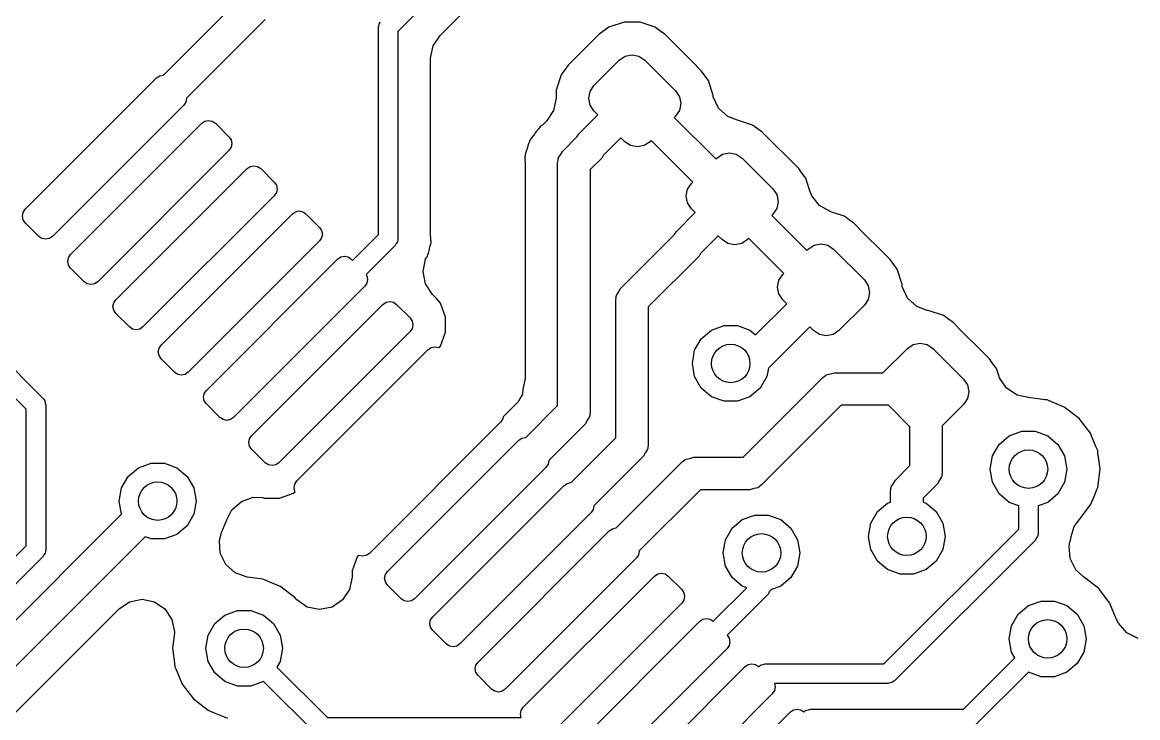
# Model space of a CAD drawing. Extents: x 0.99 to 4.24, y -7.27 to -4.02.
# Drawn here: x 2.9348 to 3.2777, y -5.0115 to -4.7977 of the extents above; entities that cross this region are included whole.
import ezdxf

# ---------------------------------------------------------------- set-up
doc = ezdxf.new("R2010")
doc.units = 0
doc.header["$MEASUREMENT"] = 0
doc.layers.add('BLACK', color=7, linetype='CONTINUOUS')

msp = doc.modelspace()

# ---------------------------------------------------------------- linework, layer by layer
at = {"layer": 'BLACK', "linetype": 'CONTINUOUS'}
for p, q in [((3.20203, -4.64867), (3.05024, -4.80046)), ((3.06318, -4.80169), (3.20326, -4.66161)), ((2.97816, -4.81394), (3.00091, -4.79119)), ((3.00944, -4.7968), (2.98523, -4.82101)), ((3.04424, -4.79921), (3.04428, -4.79903)), ((3.04424, -4.86293), (3.04424, -4.79921)), ((3.04426, -4.79895), (3.04431, -4.79883)), ((3.04428, -4.79903), (3.04426, -4.79895)), ((3.04431, -4.79883), (3.04442, -4.79819)), ((3.04442, -4.79819), (3.04485, -4.79768)), ((3.05024, -4.80046), (3.05024, -4.86417)), ((3.11506, -4.79921), (3.11208, -4.80137)), ((3.11974, -4.79769), (3.11506, -4.79921)), ((3.12466, -4.79769), (3.11974, -4.79769)), ((3.12934, -4.79921), (3.12466, -4.79769)), ((3.12997, -4.79967), (3.12934, -4.79921)), ((3.1315, -4.80078), (3.12997, -4.79967)), ((3.12997, -4.79967), (3.12997, -4.79967)), ((3.13231, -4.80137), (3.1315, -4.80078)), ((3.06102, -4.80492), (3.06318, -4.80169)), ((3.10954, -4.80391), (3.10255, -4.8109)), ((3.1118, -4.80165), (3.10954, -4.80391)), ((3.11208, -4.80137), (3.1118, -4.80165)), ((3.13529, -4.80435), (3.13231, -4.80137)), ((3.06026, -4.80873), (3.06102, -4.80492)), ((3.1406, -4.80965), (3.13529, -4.80435)), ((3.06026, -4.86317), (3.06026, -4.80873)), ((3.10255, -4.8109), (3.10232, -4.81121)), ((3.1105, -4.81712), (3.1183, -4.80932)), ((3.1183, -4.80932), (3.12009, -4.80813)), ((3.12009, -4.80813), (3.1222, -4.80771)), ((3.1222, -4.80771), (3.12431, -4.80813)), ((3.12431, -4.80813), (3.12609, -4.80932)), ((3.12609, -4.80932), (3.13556, -4.81879)), ((3.14351, -4.81257), (3.1406, -4.80965)), ((2.97602, -4.81479), (2.97698, -4.81415)), ((2.97698, -4.81415), (2.97811, -4.81393)), ((2.97811, -4.81393), (2.97816, -4.81394)), ((3.10039, -4.81388), (3.09887, -4.81856)), ((3.10118, -4.81279), (3.10039, -4.81388)), ((3.10232, -4.81121), (3.10118, -4.81279)), ((3.10232, -4.81121), (3.10232, -4.81121)), ((3.14417, -4.81348), (3.14351, -4.81257)), ((3.145, -4.81462), (3.14417, -4.81348)), ((2.93566, -4.85516), (2.97602, -4.81479)), ((3.10931, -4.81891), (3.1105, -4.81712)), ((3.14567, -4.81555), (3.145, -4.81462)), ((3.14719, -4.82023), (3.14567, -4.81555)), ((2.98524, -4.82106), (2.98501, -4.82219)), ((2.98523, -4.82101), (2.98524, -4.82106)), ((3.09887, -4.82101), (3.09811, -4.82482)), ((3.09887, -4.81856), (3.09887, -4.82101)), ((3.10889, -4.82102), (3.10931, -4.81891)), ((3.10931, -4.82312), (3.10889, -4.82102)), ((3.13556, -4.81879), (3.13675, -4.82058)), ((3.13675, -4.82058), (3.13717, -4.82269)), ((3.14719, -4.82061), (3.14719, -4.82023)), ((3.14877, -4.82403), (3.14719, -4.82061)), ((2.98437, -4.82314), (2.94401, -4.86351)), ((2.98501, -4.82219), (2.98437, -4.82314)), ((3.1105, -4.82491), (3.10931, -4.82312)), ((3.13675, -4.82479), (3.13556, -4.82658)), ((3.13717, -4.82269), (3.13675, -4.82479)), ((3.15162, -4.82667), (3.14877, -4.82403)), ((2.98994, -4.82871), (2.9909, -4.82807)), ((2.9909, -4.82807), (2.99203, -4.82785)), ((2.99203, -4.82785), (2.99316, -4.82807)), ((2.99316, -4.82807), (2.99412, -4.82871)), ((3.09595, -4.82805), (3.09521, -4.82879)), ((3.09811, -4.82482), (3.09595, -4.82805)), ((3.1058, -4.83201), (3.1117, -4.82611)), ((3.1117, -4.82611), (3.1105, -4.82491)), ((3.13556, -4.82658), (3.1352, -4.82694)), ((3.1352, -4.82694), (3.14796, -4.8397)), ((3.15461, -4.82777), (3.15162, -4.82667)), ((3.1546, -4.82778), (3.15461, -4.82777)), ((3.15928, -4.8293), (3.1546, -4.82778)), ((2.94958, -4.86908), (2.98994, -4.82871)), ((2.99412, -4.82871), (2.99829, -4.83289)), ((3.09283, -4.83117), (3.09245, -4.8317)), ((3.09307, -4.83093), (3.09283, -4.83117)), ((3.0931, -4.83089), (3.09307, -4.83093)), ((3.09333, -4.8306), (3.0931, -4.83089)), ((3.09408, -4.82965), (3.09333, -4.8306)), ((3.09477, -4.8292), (3.09408, -4.82965)), ((3.09488, -4.82911), (3.09477, -4.8292)), ((3.09521, -4.82879), (3.09488, -4.82911)), ((3.15991, -4.82976), (3.15928, -4.8293)), ((3.15991, -4.82977), (3.15991, -4.82976)), ((3.16184, -4.83116), (3.15991, -4.82977)), ((3.16226, -4.83147), (3.16184, -4.83116)), ((3.1652, -4.83441), (3.16226, -4.83147)), ((2.99829, -4.83289), (2.99893, -4.83385)), ((2.99893, -4.83385), (2.99916, -4.83498)), ((2.99916, -4.83498), (2.99893, -4.83611)), ((3.09042, -4.835), (3.09011, -4.83604)), ((3.09066, -4.83421), (3.09042, -4.835)), ((3.09042, -4.835), (3.09042, -4.835)), ((3.09087, -4.83392), (3.09066, -4.83421)), ((3.09099, -4.83358), (3.09087, -4.83392)), ((3.09217, -4.83207), (3.09099, -4.83358)), ((3.09245, -4.8317), (3.09217, -4.83207)), ((3.1008, -4.83738), (3.10536, -4.83281)), ((3.10536, -4.83281), (3.1058, -4.83201)), ((3.11877, -4.83318), (3.1133, -4.83865)), ((3.11997, -4.83438), (3.11877, -4.83318)), ((3.12176, -4.83557), (3.11997, -4.83438)), ((3.12776, -4.83438), (3.12598, -4.83557)), ((3.12813, -4.83402), (3.12776, -4.83438)), ((3.14089, -4.84678), (3.12813, -4.83402)), ((3.17059, -4.8398), (3.1652, -4.83441)), ((2.99829, -4.83706), (2.95793, -4.87743)), ((2.99893, -4.83611), (2.99829, -4.83706)), ((3.08933, -4.83829), (3.08931, -4.83851)), ((3.08931, -4.83851), (3.08931, -4.83871)), ((3.08969, -4.83726), (3.08933, -4.83829)), ((3.08996, -4.83649), (3.08969, -4.83726)), ((3.09011, -4.83604), (3.08996, -4.83649)), ((3.09954, -4.83949), (3.1002, -4.83846)), ((3.1002, -4.83846), (3.1008, -4.83738)), ((3.12387, -4.83599), (3.12176, -4.83557)), ((3.12598, -4.83557), (3.12387, -4.83599)), ((3.14824, -4.83942), (3.15003, -4.83822)), ((3.15003, -4.83822), (3.15214, -4.8378)), ((3.15214, -4.8378), (3.15425, -4.83822)), ((3.15425, -4.83822), (3.15604, -4.83942)), ((3.00482, -4.84199), (3.00595, -4.84177)), ((3.00595, -4.84177), (3.00708, -4.84199)), ((3.08931, -4.83871), (3.08922, -4.839)), ((3.08922, -4.839), (3.08925, -4.83974)), ((3.08925, -4.83974), (3.0893, -4.84104)), ((3.0893, -4.84104), (3.08931, -4.84143)), ((3.08931, -4.84143), (3.08931, -4.9072)), ((3.09933, -4.84091), (3.09946, -4.84003)), ((3.09933, -4.91548), (3.09933, -4.84091)), ((3.09945, -4.83985), (3.0995, -4.83975)), ((3.09946, -4.84003), (3.09945, -4.83985)), ((3.0995, -4.83975), (3.09954, -4.83949)), ((3.11287, -4.83945), (3.10933, -4.84298)), ((3.1133, -4.83865), (3.11287, -4.83945)), ((3.14796, -4.8397), (3.14824, -4.83942)), ((3.15604, -4.83942), (3.1655, -4.84888)), ((3.17345, -4.84266), (3.17059, -4.8398)), ((2.9635, -4.883), (3.00386, -4.84263)), ((3.00386, -4.84263), (3.00482, -4.84199)), ((3.00708, -4.84199), (3.00804, -4.84263)), ((3.00804, -4.84263), (3.01221, -4.84681)), ((3.10933, -4.84298), (3.10933, -4.91755)), ((3.17431, -4.84385), (3.17345, -4.84266)), ((3.17514, -4.84499), (3.17431, -4.84385)), ((3.17562, -4.84564), (3.17514, -4.84499)), ((3.01221, -4.84681), (3.01285, -4.84777)), ((3.01285, -4.84777), (3.01308, -4.8489)), ((3.13925, -4.849), (3.14045, -4.84721)), ((3.14045, -4.84721), (3.14089, -4.84678)), ((3.17655, -4.84853), (3.17562, -4.84564)), ((3.17689, -4.84954), (3.17655, -4.84853)), ((3.01221, -4.85098), (2.97185, -4.89135)), ((3.01285, -4.85003), (3.01221, -4.85098)), ((3.01308, -4.8489), (3.01285, -4.85003)), ((3.13883, -4.85111), (3.13925, -4.849)), ((3.13925, -4.85322), (3.13883, -4.85111)), ((3.1655, -4.84888), (3.1667, -4.85067)), ((3.1667, -4.85067), (3.16712, -4.85278)), ((3.17748, -4.85099), (3.17689, -4.84954)), ((3.17989, -4.85404), (3.17748, -4.85099)), ((2.93502, -4.85612), (2.93566, -4.85516)), ((3.14045, -4.85501), (3.13925, -4.85322)), ((3.14165, -4.8562), (3.14045, -4.85501)), ((3.1667, -4.85489), (3.1655, -4.85668)), ((3.16712, -4.85278), (3.1667, -4.85489)), ((3.18328, -4.85594), (3.17989, -4.85404)), ((2.93479, -4.85725), (2.93502, -4.85612)), ((2.93502, -4.85838), (2.93479, -4.85725)), ((2.93566, -4.85934), (2.93502, -4.85838)), ((2.97742, -4.89692), (3.01778, -4.85655)), ((3.01778, -4.85655), (3.01874, -4.85591)), ((3.01874, -4.85591), (3.01987, -4.85569)), ((3.01987, -4.85569), (3.021, -4.85591)), ((3.021, -4.85591), (3.02196, -4.85655)), ((3.02196, -4.85655), (3.02613, -4.86073)), ((3.13574, -4.86211), (3.14165, -4.8562)), ((3.1655, -4.85668), (3.16514, -4.85704)), ((3.16514, -4.85704), (3.17593, -4.86783)), ((3.18741, -4.85728), (3.18328, -4.85594)), ((3.18804, -4.85774), (3.18741, -4.85728)), ((3.18908, -4.8585), (3.18804, -4.85774)), ((3.18804, -4.85774), (3.18804, -4.85774)), ((3.19039, -4.85944), (3.18908, -4.8585)), ((2.93983, -4.86351), (2.93566, -4.85934)), ((3.02613, -4.86073), (3.02677, -4.86169)), ((3.02677, -4.86169), (3.027, -4.86282)), ((3.13531, -4.8629), (3.13574, -4.86211)), ((3.19351, -4.86257), (3.19039, -4.85944)), ((2.94079, -4.86415), (2.93983, -4.86351)), ((2.94192, -4.86438), (2.94079, -4.86415)), ((2.94305, -4.86415), (2.94192, -4.86438)), ((2.94401, -4.86351), (2.94305, -4.86415)), ((3.02613, -4.8649), (2.98577, -4.90527)), ((3.02677, -4.86395), (3.02613, -4.8649)), ((3.027, -4.86282), (3.02677, -4.86395)), ((3.03629, -4.87088), (3.04424, -4.86293)), ((3.04964, -4.8657), (3.04937, -4.86629)), ((3.05006, -4.8652), (3.04964, -4.8657)), ((3.05018, -4.86455), (3.05006, -4.8652)), ((3.05023, -4.86443), (3.05018, -4.86455)), ((3.05024, -4.86417), (3.05021, -4.86436)), ((3.05021, -4.86436), (3.05023, -4.86443)), ((3.0601, -4.86648), (3.06041, -4.86533)), ((3.0603, -4.86404), (3.06026, -4.86317)), ((3.06041, -4.86533), (3.0603, -4.86404)), ((3.11867, -4.87954), (3.13531, -4.8629)), ((3.14872, -4.86328), (3.14325, -4.86875)), ((3.14991, -4.86447), (3.14872, -4.86328)), ((3.1517, -4.86567), (3.14991, -4.86447)), ((3.15381, -4.86609), (3.1517, -4.86567)), ((3.15592, -4.86567), (3.15381, -4.86609)), ((3.15771, -4.86447), (3.15592, -4.86567)), ((3.15807, -4.86411), (3.15771, -4.86447)), ((3.16886, -4.8749), (3.15807, -4.86411)), ((3.17816, -4.8662), (3.18027, -4.86578)), ((3.18027, -4.86578), (3.18238, -4.8662)), ((3.19878, -4.86784), (3.19351, -4.86257)), ((2.94894, -4.87004), (2.94958, -4.86908)), ((3.04937, -4.86629), (3.04044, -4.87522)), ((3.05923, -4.86976), (3.05938, -4.8692)), ((3.05938, -4.8692), (3.05967, -4.86869)), ((3.05967, -4.86869), (3.05989, -4.86742)), ((3.05989, -4.86742), (3.06008, -4.86657)), ((3.06008, -4.86657), (3.0601, -4.86648)), ((3.14325, -4.86875), (3.14281, -4.86954)), ((3.17593, -4.86783), (3.17637, -4.86739)), ((3.17637, -4.86739), (3.17816, -4.8662)), ((3.18238, -4.8662), (3.18416, -4.86739)), ((3.18416, -4.86739), (3.19363, -4.87686)), ((3.20158, -4.87064), (3.19878, -4.86784)), ((2.94871, -4.87117), (2.94894, -4.87004)), ((2.94894, -4.8723), (2.94871, -4.87117)), ((2.94958, -4.87325), (2.94894, -4.8723)), ((2.99133, -4.91084), (3.0317, -4.87047)), ((3.0317, -4.87047), (3.03266, -4.86983)), ((3.03266, -4.86983), (3.03379, -4.86961)), ((3.03379, -4.86961), (3.03492, -4.86983)), ((3.03492, -4.86983), (3.03588, -4.87047)), ((3.03588, -4.87047), (3.03629, -4.87088)), ((3.05798, -4.87428), (3.05874, -4.87047)), ((3.05874, -4.87047), (3.05875, -4.87043)), ((3.05875, -4.87043), (3.05923, -4.86976)), ((3.14281, -4.86954), (3.1272, -4.88515)), ((3.20374, -4.87362), (3.20158, -4.87064)), ((2.95375, -4.87743), (2.94958, -4.87325)), ((3.04044, -4.87522), (3.04069, -4.8756)), ((3.04069, -4.8756), (3.04092, -4.87673)), ((3.05874, -4.87809), (3.05798, -4.87428)), ((3.16738, -4.87698), (3.16857, -4.87519)), ((3.16857, -4.87519), (3.16886, -4.8749)), ((3.20526, -4.8783), (3.20374, -4.87362)), ((2.95471, -4.87807), (2.95375, -4.87743)), ((2.95584, -4.8783), (2.95471, -4.87807)), ((2.95697, -4.87807), (2.95584, -4.8783)), ((2.95793, -4.87743), (2.95697, -4.87807)), ((3.04005, -4.87882), (2.99969, -4.91919)), ((3.04069, -4.87786), (3.04005, -4.87882)), ((3.04092, -4.87673), (3.04069, -4.87786)), ((3.0609, -4.88132), (3.05874, -4.87809)), ((3.11808, -4.88062), (3.11867, -4.87954)), ((3.16696, -4.87909), (3.16738, -4.87698)), ((3.16738, -4.8812), (3.16696, -4.87909)), ((3.19363, -4.87686), (3.19482, -4.87865)), ((3.19482, -4.87865), (3.19524, -4.88076)), ((3.20526, -4.87889), (3.20526, -4.8783)), ((3.20527, -4.87891), (3.20526, -4.87889)), ((3.20689, -4.88244), (3.20527, -4.87891)), ((2.96286, -4.88396), (2.9635, -4.883)), ((3.06213, -4.88256), (3.0609, -4.88132)), ((3.06329, -4.88407), (3.06213, -4.88256)), ((3.1172, -4.88308), (3.11733, -4.8822)), ((3.1172, -4.92544), (3.1172, -4.88308)), ((3.11732, -4.88201), (3.11737, -4.88191)), ((3.11733, -4.8822), (3.11732, -4.88201)), ((3.11737, -4.88191), (3.11741, -4.88166)), ((3.11741, -4.88166), (3.11808, -4.88062)), ((3.16857, -4.88298), (3.16738, -4.8812)), ((3.16977, -4.88418), (3.16857, -4.88298)), ((3.19482, -4.88287), (3.19363, -4.88465)), ((3.19524, -4.88076), (3.19482, -4.88287)), ((3.20975, -4.88508), (3.20689, -4.88244)), ((2.96263, -4.88509), (2.96286, -4.88396)), ((2.96286, -4.88622), (2.96263, -4.88509)), ((2.9635, -4.88717), (2.96286, -4.88622)), ((3.00525, -4.92476), (3.04562, -4.88439)), ((3.04562, -4.88439), (3.04658, -4.88375)), ((3.04658, -4.88375), (3.04771, -4.88353)), ((3.04771, -4.88353), (3.04884, -4.88375)), ((3.04884, -4.88375), (3.0498, -4.88439)), ((3.0498, -4.88439), (3.05397, -4.88857)), ((3.06486, -4.88837), (3.06329, -4.88407)), ((3.1272, -4.88515), (3.1272, -4.92751)), ((3.16018, -4.89377), (3.16977, -4.88418)), ((3.19363, -4.88465), (3.18583, -4.89245)), ((3.21299, -4.88627), (3.20975, -4.88508)), ((3.21324, -4.88627), (3.21299, -4.88627)), ((3.21792, -4.88779), (3.21324, -4.88627)), ((2.96767, -4.89135), (2.9635, -4.88717)), ((3.05397, -4.88857), (3.05461, -4.88952)), ((3.05461, -4.88952), (3.05484, -4.89065)), ((3.06486, -4.89294), (3.06486, -4.88837)), ((3.21855, -4.88825), (3.21792, -4.88779)), ((3.21921, -4.88873), (3.21855, -4.88825)), ((3.21855, -4.88825), (3.21855, -4.88825)), ((3.2209, -4.88996), (3.21921, -4.88873)), ((3.22384, -4.8929), (3.2209, -4.88996)), ((2.96863, -4.89199), (2.96767, -4.89135)), ((2.96976, -4.89221), (2.96863, -4.89199)), ((2.97089, -4.89199), (2.96976, -4.89221)), ((2.97185, -4.89135), (2.97089, -4.89199)), ((3.05397, -4.89274), (3.01361, -4.93311)), ((3.05461, -4.89178), (3.05397, -4.89274)), ((3.05484, -4.89065), (3.05461, -4.89178)), ((3.06329, -4.89724), (3.06486, -4.89294)), ((3.14351, -4.89497), (3.14665, -4.89233)), ((3.14665, -4.89233), (3.15051, -4.89093)), ((3.15051, -4.89093), (3.15461, -4.89093)), ((3.15461, -4.89093), (3.15846, -4.89233)), ((3.15846, -4.89233), (3.16018, -4.89377)), ((3.17684, -4.89125), (3.16412, -4.90397)), ((3.17804, -4.89245), (3.17684, -4.89125)), ((3.17983, -4.89364), (3.17804, -4.89245)), ((3.18583, -4.89245), (3.18405, -4.89364)), ((3.22923, -4.89829), (3.22384, -4.8929)), ((3.14146, -4.89852), (3.14351, -4.89497)), ((3.18194, -4.89406), (3.17983, -4.89364)), ((3.18405, -4.89364), (3.18194, -4.89406)), ((3.20688, -4.89791), (3.20867, -4.89671)), ((3.20867, -4.89671), (3.21078, -4.89629)), ((3.21078, -4.89629), (3.21289, -4.89671)), ((3.21289, -4.89671), (3.21468, -4.89791)), ((2.92623, -4.89836), (2.9411, -4.91323)), ((2.97655, -4.89901), (2.97678, -4.89788)), ((2.97678, -4.90014), (2.97655, -4.89901)), ((2.97678, -4.89788), (2.97742, -4.89692)), ((2.97742, -4.90109), (2.97678, -4.90014)), ((3.01917, -4.93868), (3.05954, -4.89831)), ((3.05954, -4.89831), (3.0605, -4.89767)), ((3.0605, -4.89767), (3.06163, -4.89744)), ((3.06163, -4.89744), (3.06276, -4.89767)), ((3.06276, -4.89767), (3.06289, -4.89776)), ((3.06289, -4.89776), (3.06329, -4.89724)), ((3.14075, -4.90256), (3.14146, -4.89852)), ((3.19935, -4.90543), (3.20688, -4.89791)), ((3.21468, -4.89791), (3.22414, -4.90737)), ((3.23209, -4.90115), (3.22923, -4.89829)), ((2.93598, -4.9166), (2.92111, -4.90173)), ((2.98159, -4.90527), (2.97742, -4.90109)), ((3.14146, -4.9066), (3.14075, -4.90256)), ((3.23295, -4.90233), (3.23209, -4.90115)), ((3.23368, -4.90334), (3.23295, -4.90233)), ((3.23426, -4.90413), (3.23368, -4.90334)), ((2.98255, -4.90591), (2.98159, -4.90527)), ((2.98368, -4.90613), (2.98255, -4.90591)), ((2.98481, -4.90591), (2.98368, -4.90613)), ((2.98577, -4.90527), (2.98481, -4.90591)), ((3.14351, -4.91015), (3.14146, -4.9066)), ((3.15639, -4.93138), (3.18088, -4.9069)), ((3.16366, -4.9066), (3.16161, -4.91015)), ((3.16412, -4.90397), (3.16366, -4.9066)), ((3.18088, -4.9069), (3.18159, -4.90636)), ((3.18159, -4.90636), (3.18171, -4.90623)), ((3.18171, -4.90623), (3.18182, -4.90619)), ((3.18182, -4.90619), (3.18203, -4.90604)), ((3.18203, -4.90604), (3.18323, -4.90578)), ((3.18323, -4.90578), (3.18442, -4.90543)), ((3.18442, -4.90543), (3.19935, -4.90543)), ((3.23494, -4.90622), (3.23426, -4.90413)), ((3.23521, -4.90696), (3.23494, -4.90622)), ((3.23737, -4.91019), (3.23521, -4.90696)), ((3.08931, -4.9072), (3.08866, -4.91047)), ((3.08866, -4.91047), (3.08866, -4.91079)), ((3.14665, -4.91279), (3.14351, -4.91015)), ((3.16161, -4.91015), (3.15846, -4.91279)), ((3.22414, -4.90737), (3.22534, -4.90916)), ((3.22534, -4.90916), (3.22576, -4.91127)), ((3.2406, -4.91235), (3.23737, -4.91019)), ((2.9411, -4.91323), (2.9412, -4.91339)), ((2.9412, -4.91339), (2.94127, -4.91343)), ((2.94127, -4.91343), (2.94132, -4.91355)), ((2.94132, -4.91355), (2.9417, -4.91409)), ((2.99047, -4.91293), (2.99069, -4.9118)), ((2.99069, -4.91406), (2.99047, -4.91293)), ((2.99069, -4.9118), (2.99133, -4.91084)), ((3.08779, -4.91325), (3.0872, -4.91433)), ((3.08846, -4.91221), (3.08779, -4.91325)), ((3.08849, -4.91196), (3.08846, -4.91221)), ((3.08855, -4.91186), (3.08849, -4.91196)), ((3.08866, -4.91079), (3.08853, -4.91167)), ((3.08853, -4.91167), (3.08855, -4.91186)), ((3.15051, -4.91419), (3.14665, -4.91279)), ((3.15846, -4.91279), (3.15461, -4.91419)), ((3.22534, -4.91338), (3.22414, -4.91517)), ((3.22576, -4.91127), (3.22534, -4.91338)), ((3.24403, -4.91303), (3.2406, -4.91235)), ((3.24409, -4.91302), (3.24403, -4.91303)), ((3.24474, -4.91311), (3.24409, -4.91302)), ((3.24915, -4.91369), (3.24474, -4.91311)), ((3.24979, -4.91377), (3.24915, -4.91369)), ((3.24915, -4.91369), (3.24915, -4.91369)), ((3.2504, -4.91402), (3.24979, -4.91377)), ((2.93598, -4.95859), (2.93598, -4.9166)), ((2.9417, -4.91409), (2.94175, -4.91474)), ((2.94175, -4.91474), (2.94198, -4.91535)), ((2.94198, -4.91535), (2.94198, -4.95983)), ((2.99133, -4.91501), (2.99069, -4.91406)), ((2.99551, -4.91919), (2.99133, -4.91501)), ((3.0872, -4.91433), (3.08259, -4.91894)), ((3.08951, -4.92529), (3.09933, -4.91548)), ((3.15461, -4.91419), (3.15051, -4.91419)), ((3.18649, -4.91543), (3.162, -4.93992)), ((3.20102, -4.91543), (3.18649, -4.91543)), ((3.2076, -4.92201), (3.20102, -4.91543)), ((3.22414, -4.91517), (3.2176, -4.92171)), ((3.25412, -4.91556), (3.2504, -4.91402)), ((3.2504, -4.91402), (3.2504, -4.91402)), ((3.2551, -4.91597), (3.25412, -4.91556)), ((3.25966, -4.91947), (3.2551, -4.91597)), ((2.99647, -4.91983), (2.99551, -4.91919)), ((2.9976, -4.92005), (2.99647, -4.91983)), ((2.99873, -4.91983), (2.9976, -4.92005)), ((2.99969, -4.91919), (2.99873, -4.91983)), ((3.08181, -4.92058), (3.04144, -4.96095)), ((3.08245, -4.91962), (3.08181, -4.92058)), ((3.08259, -4.91894), (3.08245, -4.91962)), ((3.10846, -4.92), (3.10787, -4.92108)), ((3.10912, -4.91897), (3.10846, -4.92)), ((3.10916, -4.91871), (3.10912, -4.91897)), ((3.10922, -4.91861), (3.10916, -4.91871)), ((3.10933, -4.91755), (3.1092, -4.91843)), ((3.1092, -4.91843), (3.10922, -4.91861)), ((3.26316, -4.92403), (3.25966, -4.91947)), ((3.10787, -4.92108), (3.09659, -4.93236)), ((3.2076, -4.93395), (3.2076, -4.92201)), ((3.2176, -4.92171), (3.2176, -4.93602)), ((3.23819, -4.92481), (3.24204, -4.92341)), ((3.24204, -4.92341), (3.24615, -4.92341)), ((3.24615, -4.92341), (3.25, -4.92481)), ((3.26341, -4.92463), (3.26316, -4.92403)), ((3.00439, -4.92684), (3.00461, -4.92571)), ((3.00461, -4.92797), (3.00439, -4.92684)), ((3.00461, -4.92571), (3.00525, -4.92476)), ((3.04701, -4.96651), (3.08738, -4.92615)), ((3.08738, -4.92615), (3.08834, -4.92551)), ((3.08834, -4.92551), (3.08947, -4.92528)), ((3.08947, -4.92528), (3.08951, -4.92529)), ((3.10343, -4.93921), (3.1172, -4.92544)), ((3.1272, -4.92751), (3.12708, -4.92839)), ((3.233, -4.931), (3.23505, -4.92745)), ((3.23505, -4.92745), (3.23819, -4.92481)), ((3.25, -4.92481), (3.25314, -4.92745)), ((3.25314, -4.92745), (3.25519, -4.931)), ((3.26484, -4.92809), (3.26341, -4.92463)), ((3.00525, -4.92893), (3.00461, -4.92797)), ((3.00943, -4.93311), (3.00525, -4.92893)), ((3.12574, -4.93105), (3.1105, -4.94628)), ((3.12633, -4.92997), (3.12574, -4.93105)), ((3.127, -4.92893), (3.12633, -4.92997)), ((3.12704, -4.92868), (3.127, -4.92893)), ((3.12709, -4.92858), (3.12704, -4.92868)), ((3.12708, -4.92839), (3.12709, -4.92858)), ((3.23228, -4.93504), (3.233, -4.931)), ((3.25519, -4.931), (3.25591, -4.93504)), ((3.26536, -4.92934), (3.26484, -4.92809)), ((3.26545, -4.92999), (3.26536, -4.92934)), ((3.26581, -4.93271), (3.26545, -4.92999)), ((3.26545, -4.92999), (3.26545, -4.92999)), ((2.97047, -4.93465), (2.97433, -4.93325)), ((2.97433, -4.93325), (2.97843, -4.93325)), ((2.97843, -4.93325), (2.98228, -4.93465)), ((3.01039, -4.93375), (3.00943, -4.93311)), ((3.01152, -4.93397), (3.01039, -4.93375)), ((3.01265, -4.93375), (3.01152, -4.93397)), ((3.01361, -4.93311), (3.01265, -4.93375)), ((3.09573, -4.9345), (3.05536, -4.97487)), ((3.09637, -4.93354), (3.09573, -4.9345)), ((3.0966, -4.93241), (3.09637, -4.93354)), ((3.09659, -4.93236), (3.0966, -4.93241)), ((3.11735, -4.95313), (3.13764, -4.93285)), ((3.13764, -4.93285), (3.13835, -4.93232)), ((3.13835, -4.93232), (3.13847, -4.93218)), ((3.13847, -4.93218), (3.13858, -4.93214)), ((3.13858, -4.93214), (3.13879, -4.93199)), ((3.13879, -4.93199), (3.13999, -4.93173)), ((3.13999, -4.93173), (3.14117, -4.93138)), ((3.14117, -4.93138), (3.15639, -4.93138)), ((3.20316, -4.93839), (3.2076, -4.93395)), ((3.26611, -4.93504), (3.26581, -4.93271)), ((2.96528, -4.94084), (2.96733, -4.93729)), ((2.96733, -4.93729), (2.97047, -4.93465)), ((2.98228, -4.93465), (2.98543, -4.93729)), ((2.98543, -4.93729), (2.98748, -4.94084)), ((3.21739, -4.93744), (3.21672, -4.93848)), ((3.21743, -4.93719), (3.21739, -4.93744)), ((3.21748, -4.93709), (3.21743, -4.93719)), ((3.2176, -4.93602), (3.21747, -4.9369)), ((3.21747, -4.9369), (3.21748, -4.93709)), ((3.233, -4.93908), (3.23228, -4.93504)), ((3.25591, -4.93504), (3.25519, -4.93908)), ((3.26547, -4.93993), (3.26603, -4.93569)), ((3.26603, -4.93569), (3.26611, -4.93504)), ((2.96457, -4.94488), (2.96528, -4.94084)), ((2.98748, -4.94084), (2.98819, -4.94488)), ((3.01831, -4.94076), (3.01853, -4.93963)), ((3.01853, -4.94189), (3.01831, -4.94076)), ((3.01853, -4.93963), (3.01917, -4.93868)), ((3.06093, -4.98043), (3.1013, -4.94007)), ((3.1013, -4.94007), (3.10226, -4.93943)), ((3.10226, -4.93943), (3.10339, -4.9392)), ((3.10339, -4.9392), (3.10343, -4.93921)), ((3.14324, -4.94138), (3.12442, -4.9602)), ((3.15846, -4.94138), (3.14324, -4.94138)), ((3.15965, -4.94104), (3.15846, -4.94138)), ((3.16085, -4.94078), (3.15965, -4.94104)), ((3.16106, -4.94062), (3.16085, -4.94078)), ((3.16117, -4.94059), (3.16106, -4.94062)), ((3.16129, -4.94045), (3.16117, -4.94059)), ((3.162, -4.93992), (3.16129, -4.94045)), ((3.20169, -4.94193), (3.20182, -4.94105)), ((3.20181, -4.94086), (3.20186, -4.94077)), ((3.20182, -4.94105), (3.20181, -4.94086)), ((3.20186, -4.94077), (3.2019, -4.94051)), ((3.2019, -4.94051), (3.20257, -4.93947)), ((3.20257, -4.93947), (3.20316, -4.93839)), ((3.21613, -4.93956), (3.21169, -4.944)), ((3.21672, -4.93848), (3.21613, -4.93956)), ((3.23505, -4.94263), (3.233, -4.93908)), ((3.25519, -4.93908), (3.25314, -4.94263)), ((3.26424, -4.94344), (3.26511, -4.94134)), ((3.26511, -4.94134), (3.26536, -4.94074)), ((3.26511, -4.94134), (3.26511, -4.94134)), ((3.26536, -4.94074), (3.26547, -4.93993)), ((3.00209, -4.94495), (3.00577, -4.9437)), ((3.00577, -4.9437), (3.00859, -4.94376)), ((3.00859, -4.94376), (3.00923, -4.94399)), ((3.00923, -4.94399), (3.01381, -4.94399)), ((3.01381, -4.94399), (3.0181, -4.94243)), ((3.0181, -4.94243), (3.01862, -4.94203)), ((3.01862, -4.94203), (3.01853, -4.94189)), ((3.20169, -4.94515), (3.20169, -4.94193)), ((3.21169, -4.944), (3.21169, -4.94515)), ((3.23819, -4.94527), (3.23505, -4.94263)), ((3.25314, -4.94263), (3.25, -4.94527)), ((3.26316, -4.94605), (3.26424, -4.94344)), ((2.96528, -4.94891), (2.96457, -4.94488)), ((2.98819, -4.94488), (2.98748, -4.94892)), ((2.99765, -4.95058), (2.99917, -4.94751)), ((2.99917, -4.94751), (3.00209, -4.94495)), ((3.11029, -4.94746), (3.10965, -4.94842)), ((3.11051, -4.94633), (3.11029, -4.94746)), ((3.1105, -4.94628), (3.11051, -4.94633)), ((3.19559, -4.95167), (3.19765, -4.94812)), ((3.19765, -4.94812), (3.20079, -4.94548)), ((3.20079, -4.94548), (3.20169, -4.94515)), ((3.21169, -4.94515), (3.2126, -4.94548)), ((3.2126, -4.94548), (3.21574, -4.94812)), ((3.21574, -4.94812), (3.21779, -4.95167)), ((3.24109, -4.94633), (3.23819, -4.94527)), ((3.24109, -4.95348), (3.24109, -4.94633)), ((3.25, -4.94527), (3.24709, -4.94633)), ((3.24709, -4.94633), (3.24709, -4.95472)), ((3.25966, -4.95061), (3.26316, -4.94605)), ((2.69872, -5.21547), (2.96528, -4.94891)), ((2.98748, -4.94892), (2.98543, -4.95247)), ((2.99601, -4.95453), (2.9974, -4.95118)), ((2.9974, -4.95118), (2.99765, -4.95058)), ((2.9974, -4.95118), (2.9974, -4.95118)), ((2.99765, -4.95058), (2.99765, -4.95058)), ((3.10965, -4.94842), (3.06928, -4.98879)), ((3.15297, -4.9532), (3.15611, -4.95056)), ((3.15611, -4.95056), (3.15996, -4.94916)), ((3.15996, -4.94916), (3.16406, -4.94916)), ((3.16406, -4.94916), (3.16792, -4.95056)), ((3.16792, -4.95056), (3.17106, -4.9532)), ((3.19488, -4.95571), (3.19559, -4.95167)), ((3.21779, -4.95167), (3.2185, -4.95571)), ((3.25816, -4.95265), (3.25964, -4.95063)), ((3.25964, -4.95063), (3.25966, -4.95061)), ((2.98228, -4.95511), (2.97843, -4.95651)), ((2.98543, -4.95247), (2.98228, -4.95511)), ((2.99534, -4.95705), (2.99601, -4.95453)), ((3.07485, -4.99435), (3.11522, -4.95399)), ((3.11522, -4.95399), (3.11618, -4.95335)), ((3.11618, -4.95335), (3.11731, -4.95312)), ((3.11731, -4.95312), (3.11735, -4.95313)), ((3.15091, -4.95675), (3.15297, -4.9532)), ((3.17106, -4.9532), (3.17311, -4.95675)), ((3.19965, -4.99493), (3.24109, -4.95348)), ((3.24703, -4.95511), (3.24691, -4.95575)), ((3.24708, -4.95499), (3.24703, -4.95511)), ((3.24709, -4.95472), (3.24706, -4.95491)), ((3.24706, -4.95491), (3.24708, -4.95499)), ((3.25725, -4.95575), (3.25816, -4.95265)), ((2.97249, -4.95584), (2.70432, -5.22401)), ((2.97433, -4.95651), (2.97249, -4.95584)), ((2.97843, -4.95651), (2.97433, -4.95651)), ((2.99559, -4.96092), (2.99534, -4.95705)), ((3.1502, -4.96079), (3.15091, -4.95675)), ((3.17311, -4.95675), (3.17382, -4.96079)), ((3.19559, -4.95975), (3.19488, -4.95571)), ((3.24622, -4.95685), (3.20301, -5.00005)), ((3.2185, -4.95571), (3.21779, -4.95975)), ((3.24649, -4.95625), (3.24622, -4.95685)), ((3.24691, -4.95575), (3.24649, -4.95625)), ((3.25663, -4.95864), (3.2567, -4.95821)), ((3.2567, -4.95821), (3.25674, -4.95797)), ((3.25674, -4.95797), (3.25693, -4.95713)), ((3.25693, -4.95713), (3.25696, -4.957)), ((3.25696, -4.957), (3.25726, -4.95588)), ((3.25726, -4.95588), (3.25725, -4.95575)), ((2.74402, -5.15054), (2.93598, -4.95859)), ((2.9411, -4.96196), (2.74739, -5.15566)), ((2.94137, -4.96136), (2.9411, -4.96196)), ((2.9418, -4.96086), (2.94137, -4.96136)), ((2.94191, -4.96022), (2.9418, -4.96086)), ((2.94196, -4.9601), (2.94191, -4.96022)), ((2.94198, -4.95983), (2.94194, -4.96002)), ((2.94194, -4.96002), (2.94196, -4.9601)), ((2.99731, -4.96441), (2.99559, -4.96092)), ((3.03809, -4.9615), (3.03769, -4.96202)), ((3.03823, -4.96159), (3.03809, -4.9615)), ((3.03936, -4.96181), (3.03823, -4.96159)), ((3.04049, -4.96159), (3.03936, -4.96181)), ((3.04144, -4.96095), (3.04049, -4.96159)), ((3.12421, -4.96138), (3.12357, -4.96234)), ((3.12443, -4.96025), (3.12421, -4.96138)), ((3.12442, -4.9602), (3.12443, -4.96025)), ((3.15091, -4.96483), (3.1502, -4.96079)), ((3.17382, -4.96079), (3.17311, -4.96483)), ((3.19765, -4.9633), (3.19559, -4.95975)), ((3.21779, -4.95975), (3.21574, -4.9633)), ((3.25689, -4.96251), (3.25663, -4.95864)), ((3.00023, -4.96697), (2.99731, -4.96441)), ((3.03769, -4.96202), (3.03613, -4.96632)), ((3.12357, -4.96234), (3.0832, -5.00271)), ((3.15297, -4.96838), (3.15091, -4.96483)), ((3.17311, -4.96483), (3.17106, -4.96838)), ((3.20079, -4.96594), (3.19765, -4.9633)), ((3.21574, -4.9633), (3.2126, -4.96594)), ((3.25861, -4.966), (3.25689, -4.96251)), ((3.00391, -4.96822), (3.00023, -4.96697)), ((3.008, -4.96876), (3.00391, -4.96822)), ((3.00865, -4.96885), (3.008, -4.96876)), ((3.008, -4.96876), (3.008, -4.96876)), ((3.03613, -4.96822), (3.03537, -4.97203)), ((3.03613, -4.96632), (3.03613, -4.96822)), ((3.04615, -4.9686), (3.04637, -4.96747)), ((3.04637, -4.96973), (3.04615, -4.9686)), ((3.04637, -4.96747), (3.04701, -4.96651)), ((3.08877, -5.00827), (3.12914, -4.96791)), ((3.12914, -4.96791), (3.13009, -4.96727)), ((3.13009, -4.96727), (3.13122, -4.96704)), ((3.13122, -4.96704), (3.13235, -4.96727)), ((3.13235, -4.96727), (3.13331, -4.96791)), ((3.13331, -4.96791), (3.13749, -4.97208)), ((3.15611, -4.97102), (3.15297, -4.96838)), ((3.17106, -4.96838), (3.16792, -4.97102)), ((3.20464, -4.96734), (3.20079, -4.96594)), ((3.20874, -4.96734), (3.20464, -4.96734)), ((3.2126, -4.96594), (3.20874, -4.96734)), ((3.26104, -4.96813), (3.25861, -4.966)), ((3.26101, -4.96816), (3.26104, -4.96813)), ((3.26557, -4.97166), (3.26101, -4.96816)), ((3.00925, -4.9691), (3.00865, -4.96885)), ((3.01208, -4.97027), (3.00925, -4.9691)), ((3.00925, -4.9691), (3.00925, -4.9691)), ((3.01396, -4.97105), (3.01208, -4.97027)), ((3.01852, -4.97454), (3.01396, -4.97105)), ((3.03537, -4.97203), (3.03321, -4.97527)), ((3.04701, -4.97069), (3.04637, -4.96973)), ((3.05119, -4.97487), (3.04701, -4.97069)), ((3.13749, -4.97208), (3.13813, -4.97304)), ((3.14719, -4.9818), (3.15747, -4.97152)), ((3.15747, -4.97152), (3.15611, -4.97102)), ((3.16483, -4.97225), (3.16441, -4.97275)), ((3.16485, -4.97214), (3.16483, -4.97225)), ((3.16792, -4.97102), (3.16485, -4.97214)), ((3.26907, -4.97622), (3.26557, -4.97166)), ((2.96774, -4.97583), (2.97156, -4.97507)), ((2.97156, -4.97507), (2.97537, -4.97583)), ((3.01892, -4.97506), (3.01852, -4.97454)), ((3.01912, -4.97527), (3.01892, -4.97506)), ((3.02236, -4.97743), (3.01912, -4.97527)), ((3.03321, -4.97527), (3.02998, -4.97743)), ((3.05215, -4.97551), (3.05119, -4.97487)), ((3.05328, -4.97573), (3.05215, -4.97551)), ((3.05441, -4.97551), (3.05328, -4.97573)), ((3.05536, -4.97487), (3.05441, -4.97551)), ((3.13813, -4.9753), (3.13749, -4.97626)), ((3.13813, -4.97304), (3.13835, -4.97417)), ((3.13835, -4.97417), (3.13813, -4.9753)), ((3.16413, -4.97334), (3.15143, -4.98604)), ((3.16441, -4.97275), (3.16413, -4.97334)), ((3.24409, -4.977), (3.24795, -4.9756)), ((3.24795, -4.9756), (3.25205, -4.9756)), ((3.25205, -4.9756), (3.25591, -4.977)), ((2.76057, -5.18193), (2.96451, -4.97799)), ((2.96451, -4.97799), (2.96774, -4.97583)), ((2.97537, -4.97583), (2.9786, -4.97799)), ((2.9786, -4.97799), (2.98076, -4.98122)), ((2.99705, -4.97989), (3.0009, -4.97848)), ((3.0009, -4.97848), (3.005, -4.97848)), ((3.005, -4.97848), (3.00886, -4.97989)), ((3.02617, -4.97818), (3.02236, -4.97743)), ((3.02998, -4.97743), (3.02617, -4.97818)), ((3.13749, -4.97626), (3.09712, -5.01662)), ((3.24095, -4.97964), (3.24409, -4.977)), ((3.25591, -4.977), (3.25905, -4.97964)), ((3.26932, -4.97683), (3.26907, -4.97622)), ((3.27115, -4.98125), (3.26932, -4.97683)), ((3.26932, -4.97683), (3.26932, -4.97683)), ((2.98076, -4.98122), (2.98152, -4.98503)), ((2.99185, -4.98607), (2.9939, -4.98252)), ((2.9939, -4.98252), (2.99705, -4.97989)), ((3.00886, -4.97989), (3.012, -4.98252)), ((3.012, -4.98252), (3.01405, -4.98607)), ((3.06007, -4.98252), (3.06029, -4.98139)), ((3.06029, -4.98365), (3.06007, -4.98252)), ((3.06029, -4.98139), (3.06093, -4.98043)), ((3.10269, -5.02219), (3.14306, -4.98183)), ((3.14306, -4.98183), (3.14401, -4.98119)), ((3.14401, -4.98119), (3.14514, -4.98096)), ((3.14514, -4.98096), (3.14627, -4.98119)), ((3.14627, -4.98119), (3.14719, -4.9818)), ((3.2389, -4.98319), (3.24095, -4.97964)), ((3.25905, -4.97964), (3.2611, -4.98319)), ((3.27173, -4.98242), (3.27115, -4.98125)), ((3.27429, -4.98535), (3.27173, -4.98242)), ((2.98152, -4.98503), (2.98143, -4.98633)), ((3.06093, -4.98461), (3.06029, -4.98365)), ((3.06511, -4.98879), (3.06093, -4.98461)), ((3.23819, -4.98723), (3.2389, -4.98319)), ((3.2611, -4.98319), (3.26181, -4.98723)), ((3.27778, -4.98706), (3.27429, -4.98535)), ((2.98143, -4.98633), (2.98093, -4.99011)), ((2.99114, -4.99011), (2.99185, -4.98607)), ((3.01405, -4.98607), (3.01476, -4.99011)), ((3.06607, -4.98943), (3.06511, -4.98879)), ((3.06928, -4.98879), (3.06833, -4.98943)), ((3.15205, -4.98922), (3.15141, -4.99018)), ((3.15143, -4.98604), (3.15205, -4.98696)), ((3.15205, -4.98696), (3.15227, -4.98809)), ((3.15227, -4.98809), (3.15205, -4.98922)), ((3.2389, -4.99127), (3.23819, -4.98723)), ((3.26181, -4.98723), (3.2611, -4.99127)), ((2.98093, -4.99011), (2.98103, -4.99085)), ((2.98103, -4.99085), (2.98153, -4.99466)), ((2.99185, -4.99415), (2.99114, -4.99011)), ((3.01476, -4.99011), (3.01405, -4.99415)), ((3.0672, -4.98965), (3.06607, -4.98943)), ((3.06833, -4.98943), (3.0672, -4.98965)), ((3.15141, -4.99018), (3.11104, -5.03054)), ((3.23993, -4.99306), (3.2389, -4.99127)), ((3.2611, -4.99127), (3.25905, -4.99482)), ((2.98153, -4.99466), (2.98168, -4.99581)), ((2.98168, -4.99581), (2.98193, -4.99642)), ((2.9939, -4.99771), (2.99185, -4.99415)), ((3.01405, -4.99415), (3.01302, -4.99594)), ((3.01302, -4.99594), (3.02853, -5.01144)), ((3.07399, -4.99644), (3.07421, -4.99531)), ((3.07421, -4.99531), (3.07485, -4.99435)), ((3.11661, -5.03611), (3.15698, -4.99575)), ((3.15698, -4.99575), (3.15793, -4.99511)), ((3.15793, -4.99511), (3.15906, -4.99488)), ((3.15906, -4.99488), (3.16019, -4.99511)), ((3.16019, -4.99511), (3.16113, -4.99573)), ((3.16113, -4.99573), (3.16118, -4.9957)), ((3.16118, -4.9957), (3.16122, -4.99563)), ((3.16122, -4.99563), (3.16134, -4.99558)), ((3.16134, -4.99558), (3.16188, -4.99521)), ((3.16188, -4.99521), (3.16253, -4.99515)), ((3.16253, -4.99515), (3.16315, -4.99493)), ((3.16315, -4.99493), (3.19965, -4.99493)), ((3.22414, -5.00885), (3.23993, -4.99306)), ((3.25905, -4.99482), (3.25591, -4.99746)), ((2.98193, -4.99642), (2.98193, -4.99642)), ((2.98193, -4.99642), (2.98224, -4.99714)), ((2.98224, -4.99714), (2.98388, -5.00112)), ((2.99705, -5.00034), (2.9939, -4.99771)), ((3.07421, -4.99757), (3.07399, -4.99644)), ((3.07485, -4.99853), (3.07421, -4.99757)), ((3.07903, -5.00271), (3.07485, -4.99853)), ((3.24405, -4.99742), (3.22751, -5.01397)), ((3.24409, -4.99746), (3.24405, -4.99742)), ((3.24795, -4.99886), (3.24409, -4.99746)), ((3.25205, -4.99886), (3.24795, -4.99886)), ((3.25591, -4.99746), (3.25205, -4.99886)), ((2.98388, -5.00112), (2.98738, -5.00568)), ((3.0009, -5.00175), (2.99705, -5.00034)), ((3.005, -5.00175), (3.0009, -5.00175)), ((3.00886, -5.00034), (3.005, -5.00175)), ((3.0089, -5.00031), (3.00886, -5.00034)), ((3.02516, -5.01657), (3.0089, -5.00031)), ((3.07998, -5.00335), (3.07903, -5.00271)), ((3.0832, -5.00271), (3.08224, -5.00335)), ((3.16619, -5.00201), (3.16597, -5.00314)), ((3.20089, -5.00093), (3.16598, -5.00093)), ((3.16598, -5.00093), (3.16619, -5.00201)), ((3.20151, -5.0007), (3.20089, -5.00093)), ((3.20216, -5.00065), (3.20151, -5.0007)), ((3.2027, -5.00027), (3.20216, -5.00065)), ((3.20282, -5.00022), (3.2027, -5.00027)), ((3.20286, -5.00015), (3.20282, -5.00022)), ((3.20301, -5.00005), (3.20286, -5.00015)), ((2.98738, -5.00568), (2.99194, -5.00918)), ((3.08111, -5.00357), (3.07998, -5.00335)), ((3.08224, -5.00335), (3.08111, -5.00357)), ((3.16533, -5.0041), (3.12496, -5.04446)), ((3.16597, -5.00314), (3.16533, -5.0041)), ((2.99194, -5.00918), (2.99255, -5.00943)), ((2.99255, -5.00943), (2.99665, -5.01113)), ((3.08791, -5.01036), (3.08813, -5.00923)), ((3.08813, -5.00923), (3.08877, -5.00827)), ((3.13053, -5.05003), (3.1709, -5.00967)), ((3.1709, -5.00967), (3.17185, -5.00903)), ((3.17185, -5.00903), (3.17298, -5.0088)), ((3.17298, -5.0088), (3.17411, -5.00903)), ((3.17411, -5.00903), (3.17505, -5.00965)), ((3.17505, -5.00965), (3.1751, -5.00962)), ((3.1751, -5.00962), (3.17514, -5.00955)), ((3.17514, -5.00955), (3.17526, -5.0095)), ((3.17526, -5.0095), (3.1758, -5.00913)), ((3.1758, -5.00913), (3.17645, -5.00907)), ((3.17645, -5.00907), (3.17707, -5.00885)), ((3.17707, -5.00885), (3.22414, -5.00885)), ((2.99665, -5.01113), (2.99665, -5.01113)), ((2.99665, -5.01113), (2.99725, -5.01138)), ((2.99725, -5.01138), (2.9979, -5.01147)), ((3.02853, -5.01144), (3.08812, -5.01144)), ((3.08812, -5.01144), (3.08791, -5.01036))]:
    msp.add_line(p, q, dxfattribs=at)
at = {"layer": 'BLACK'}
for centre in [(3.15256, -4.90256), (3.24409, -4.93504), (2.97638, -4.94488), (3.20669, -4.95571), (3.16201, -4.96079), (3.25, -4.98723), (3.00295, -4.99011)]:
    msp.add_circle(centre, 0.00591, dxfattribs=at)

doc.saveas('drawing.dxf')
